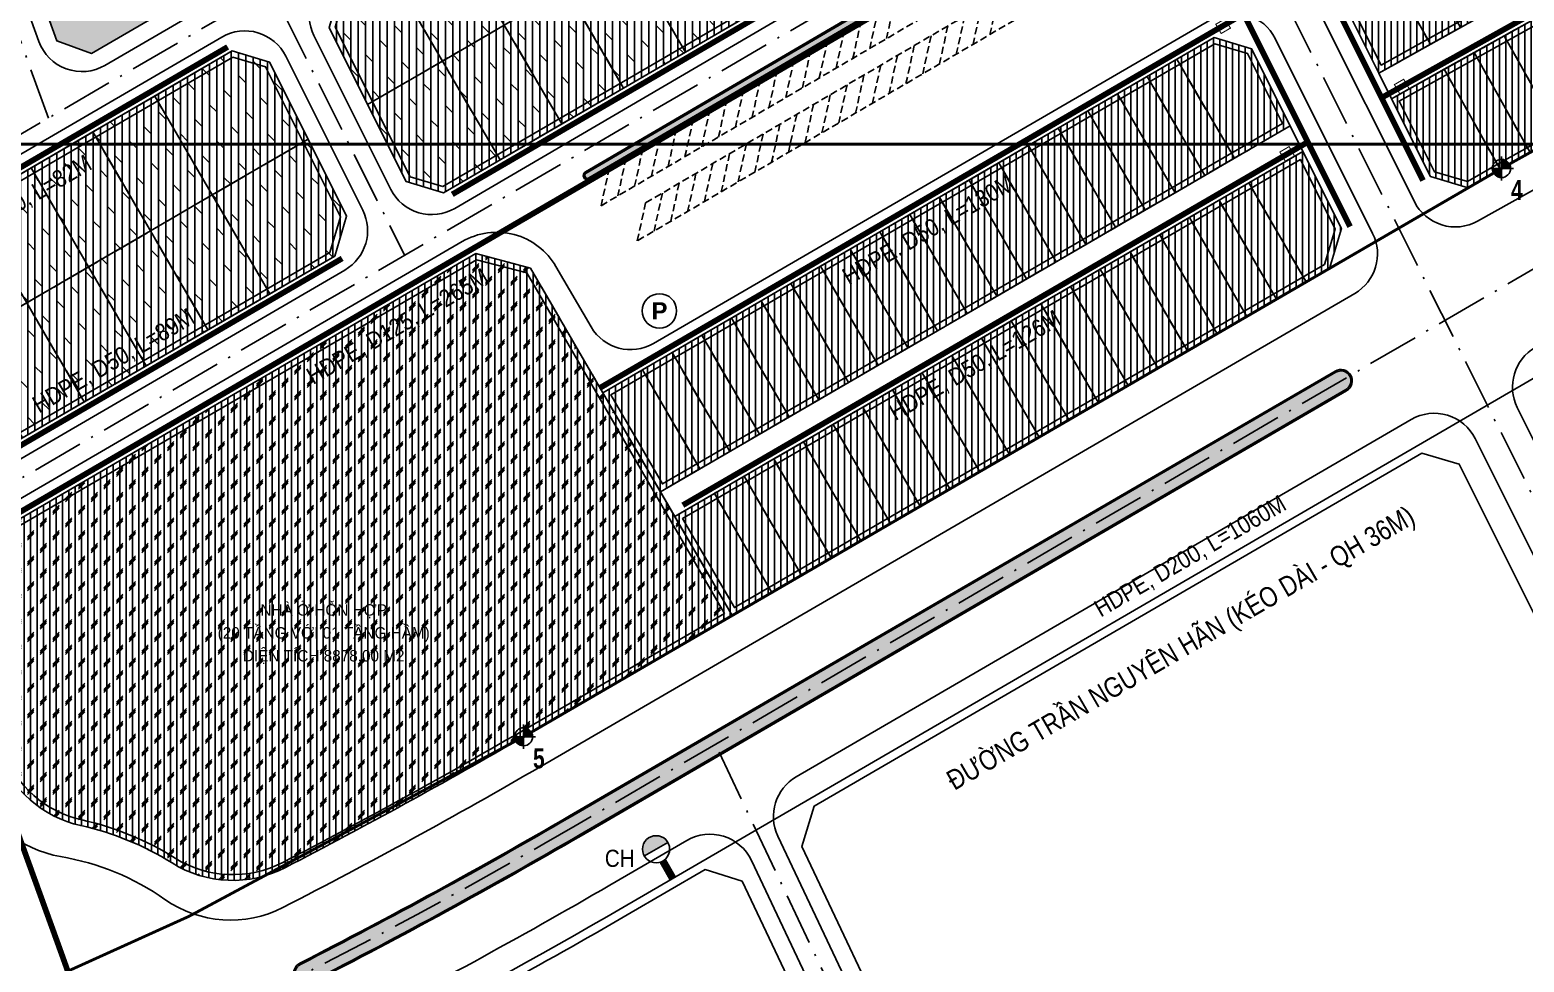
# Model space of a CAD drawing. Header units: metres. Extents: x 566631 to 574417, y 2062953 to 2068466.
# Drawn here: x 568741.6 to 569002.7, y 2066093.2 to 2066256.1 of the extents above; entities that cross this region are included whole.
import ezdxf
from ezdxf.enums import TextEntityAlignment as Align

# ---------------------------------------------------------------- set-up
doc = ezdxf.new("R2010")
doc.units = ezdxf.units.M
for name, pattern in [('ACAD_ISO10W100', [18.5, 12, -3, 0.5, -3]), ('CENTER', [2, 1.25, -0.25, 0.25, -0.25]), ('DOT', [0.25, 0, -0.25]), ('HIDDEN', [0.375, 0.25, -0.125])]:
    doc.linetypes.add(name, pattern=pattern)
doc.layers.get('0').update_dxf_attribs({"linetype": 'CONTINUOUS'})
doc.layers.add('boDnv', color=54, linetype='CONTINUOUS', lineweight=25)
for name, color, linetype in [('BoThamCo', 94, 'CONTINUOUS'), ('cap nuoc', 5, 'CONTINUOUS'), ('ChiaLo', 128, 'CENTER'), ('datOBt', 42, 'CONTINUOUS'), ('datoHonHop', 42, 'CONTINUOUS'), ('datOlienke', 42, 'CONTINUOUS'), ('ghi_chu', 7, 'CONTINUOUS'), ('hacth sdd', 8, 'CONTINUOUS'), ('Khung ban ve', 7, 'CONTINUOUS'), ('LogDg', 7, 'CONTINUOUS'), ('loKBT', 42, 'CONTINUOUS'), ('LoLK', 6, 'CONTINUOUS'), ('QH', 7, 'CONTINUOUS'), ('RANHGIOI', 2, 'HIDDEN'), ('TimDg', 222, 'CONTINUOUS'), ('ViaHeS', 32, 'CONTINUOUS')]:
    doc.layers.add(name, color=color, linetype=linetype)
doc.styles.add('ARIALB', font='VHARIALB.ttf', dxfattribs={"width": 0.75})
doc.styles.add('avantH', font='VHAVAN.ttf', dxfattribs={"height": 10})
doc.styles.add('phu', font='VHAVAN.ttf')
doc.styles.add('rms', font='romans.shx', dxfattribs={"width": 0.7, "bigfont": 'vns.shx'})
doc.styles.add('text', font='VHARIALN.ttf')
doc.linetypes.add('ADL', pattern='A,0.125,-0.15,["++",rms,S=0.5,R=0,X=0,Y=-0.2245],-1.35,1.125', length=2.75)
doc.linetypes.add('CN', pattern='A,22.92635,-1.427933,["cn",text,S=7,R=0,X=0,Y=-3.227539],-12.720089,24.170558', length=61.24493)
pattern_1 = [(90, (568970.6423017875, 2066228.467952035), (-1.11125, 1.110223024625157e-16), [])]
pattern_2 = [(90, (568841.7705525509, 2066153.753022191), (-1.11125, 1.110223024625157e-16), [])]

# ---------------------------------------------------------------- blocks, each defined once
blk = doc.blocks.new('moc')
at = {"layer": 'QH', "linetype": 'Continuous'}
h = blk.add_hatch(color=7, dxfattribs=at)
h.paths.add_polyline_path([(3e-16, -1.164153e-10), (0.5291999999550173, -1.164153e-10, 0.4142135623730951), (3e-16, 0.5291999998386017)])
h.paths.add_polyline_path([(-0.5291999999550168, -1.164153e-10, 0.4142135623730951), (3e-16, -0.5292000000714328), (3e-16, -1.164153e-10)])
for p, q in [((3e-16, 0.7055999998236075), (3e-16, -0.7056000000564381)), ((-0.7055999999400226, -1.164153e-10), (0.7055999999400236, -1.164153e-10))]:
    blk.add_line(p, q, dxfattribs=at)
blk.add_circle((3e-16, -1.164153e-10), 0.5291999999550172, dxfattribs=at)
blk = doc.blocks.new('dsl')
at = {"color": 158, "linetype": 'DOT'}
blk.add_wipeout([(0, 1.5), (0.33644860936327353, 1.4617805352900177), (0.7271365341730276, 1.3119727361482205), (1.0179708990035576, 1.1016965319868746), (1.2342348857782783, 0.8524460373446345), (1.3543988210148825, 0.6446734317579512), (1.4417184349149323, 0.4140627419110956), (1.5, 0), (1.4408082852605588, -0.41721874987695173), (1.3263853264506624, -0.7005012247245759), (1.1508682344574481, -0.9620303045958281), (0.9135099182603594, -1.1897477167658508), (0.6119164755800454, -1.3695102143101394), (0.38024214177858096, -1.4510051391553134), (0, -1.5), (-0.4646015835460416, -1.4262346820905236), (-0.7918897030176879, -1.2739351231138016), (-1.1446356684900818, -0.9694375619291122), (-1.3156433532713265, -0.7204738487488953), (-1.4267119241412873, -0.46313398238271475), (-1.493310356047019, -0.14150682114990332), (-1.5, 0), (-1.4614062352338948, 0.3380707260221243), (-1.3372086829040484, 0.6796123441309305), (-1.1726255954709188, 0.9353871992789777), (-0.9171726725762708, 1.1869264040143435), (-0.6270318645983934, 1.362655877601469), (-0.2542087298352414, 1.478302378207502)], dxfattribs=at).dxf.layer = 'ghi_chu'
at = {"layer": 'ghi_chu', "color": 32}
blk.add_circle((0, 0), 1.5, dxfattribs=at)
at = {"layer": 'ghi_chu', "style": 'ARIALB'}
blk.add_attdef('01', text='', height=1.5, dxfattribs=at).set_placement((0, -0.75), align=Align.CENTER)
blk = doc.blocks.new('HVD')
at = {"layer": 'cap nuoc', "color": 2, "lineweight": 0, "const_width": 0.3968999999999999}
blk.add_lwpolyline([(1.969350016675889, -2.049611301394179), (1.975967993028462, 1.919383181026205), (-1.993026489159092, 1.926001157145947), (-1.999644465744495, -2.042993325740099)], close=True, dxfattribs=at)
at = {"layer": 'cap nuoc', "color": 2, "linetype": 'Continuous', "lineweight": 0, "const_width": 0.1714607999999999}
for points in [[(-0.9872590047307312, 1.066059216856956), (0.9872590049635619, -1.066059217089787)], [(0.9389827866107225, 1.108816450694576), (-0.9389827870763838, -1.108816451160237)], [(1.019635720178485, 1.110606722533703), (-0.9066060711629689, 1.067849488928914)], [(0.9872590049635619, -1.066059217089787), (-0.9389827870763838, -1.108816451160237)]]:
    blk.add_lwpolyline(points, dxfattribs=at)
at = {"layer": 'cap nuoc', "color": 2, "lineweight": 0, "const_width": 1.984499999999999}
for points in [[(0.05373262194916606, 1.120966767659411), (0.03406086284667253, 1.804067696910352)], [(0.02952365926466882, -1.898068821523339), (0.02833772054873407, -1.054863744415343)]]:
    blk.add_lwpolyline(points, dxfattribs=at)

msp = doc.modelspace()

# ---------------------------------------------------------------- hatches: boundary and pattern name
h = msp.add_hatch()
h.set_pattern_fill('DOLMIT', color=40, scale=0.2, angle=90, style=0)
h.set_pattern_definition([(90, (568793.9302445618, 2066227.610372923), (-1.27, 7.776507174585693e-17), []), (135, (568793.9302445618, 2066227.610372923), (-2.539998268700197, -2.539998268700197), [1.796052, -3.5921])])
h.paths.add_polyline_path([(568928.7172749164, 2066294.385101265), (568930.8024610545, 2066301.371371253), (568917.3471345163, 2066328.274080728), (568910.7887561216, 2066330.231554421), (568796.0154306997, 2066263.456826079), (568793.9302445618, 2066256.470556091), (568807.3855711009, 2066229.567846617), (568813.9439494957, 2066227.610372923)])
h = msp.add_hatch()
h.set_pattern_fill('DOLMIT', color=40, scale=0.2, angle=90, style=0)
h.set_pattern_definition([(90, (568708.2417391245, 2066175.683247787), (-1.27, 7.776507174585693e-17), []), (135, (568708.2417391245, 2066175.683247787), (-2.539998268700197, -2.539998268700197), [1.796052, -3.5921])])
h.paths.add_polyline_path([(568776.9788649085, 2066252.381417184), (568783.5372433031, 2066250.423943491), (568796.9925698421, 2066223.521234016), (568794.9073837042, 2066216.534964029), (568724.6908895519, 2066175.683247787), (568718.6684996068, 2066177.870757075), (568708.2417391245, 2066206.699077235), (568710.862913712, 2066213.915382816)])
at = {"layer": 'cap nuoc'}
msp.add_hatch(color=1, dxfattribs=at).paths.add_polyline_path([(568853.1229509993, 2066114.084636139, 0.4142135622408622), (568849.8992116568, 2066114.967226204, 0.4142135623708078), (568849.0166215922, 2066111.743486862)])
at = {"layer": 'hacth sdd'}
h = msp.add_hatch(dxfattribs=at)
h.set_pattern_fill('CROSS', color=64, scale=0.05, style=0)
h.set_pattern_definition([(0, (568706.7377577433, 2066251.963609581), (0.3175, 0.3175), [0.15875, -0.4762500000000001]), (90, (568706.8171327433, 2066251.884234581), (-0.3175, 0.3175), [0.15875, -0.4762500000000001])])
h.paths.add_polyline_path([(568723.2603152586, 2066370.942213968), (568716.4402186675, 2066373.416206056), (568709.6206505278, 2066370.443657626), (568706.7377577433, 2066363.743870439), (568746.3757721991, 2066254.151118869), (568752.3981621439, 2066251.963609581), (568771.6003092696, 2066263.135353131), (568773.6854954073, 2066270.121623118)])
h = msp.add_hatch(dxfattribs=at)
h.set_pattern_fill('ANSI31', color=30, scale=0.35, angle=45, style=0)
h.set_pattern_definition(pattern_1)
edge = h.paths.add_edge_path()
edge.add_arc((567391.8182601595, 2065406.845317015), 1987.999999734221, 28.07777586549422, 28.51014601007016)
edge.add_line((569138.7386746873, 2066355.746294066), (569131.980322239, 2066357.700603108))
edge.add_line((569131.980322239, 2066357.700603108), (568972.7719628898, 2066268.863150217))
edge.add_line((568972.7719628898, 2066268.863150217), (568970.6423017875, 2066261.9549291))
edge.add_line((568970.6423017875, 2066261.9549291), (568977.3612348005, 2066248.521029721))
edge.add_line((568977.3612348005, 2066248.521029721), (569145.8495415051, 2066342.536645928))
h = msp.add_hatch(dxfattribs=at)
h.set_pattern_fill('ANSI31', color=30, scale=0.35, angle=45, style=0)
h.set_pattern_definition(pattern_1)
edge = h.paths.add_edge_path()
edge.add_line((569151.3682468681, 2066316.987416855), (569154.253330462, 2066326.609755287))
edge.add_arc((567391.8182601605, 2065406.845317012), 1987.99999973432, 27.55876770033883, 27.93364244010408)
edge.add_line((569148.1978168056, 2066338.121243869), (568979.6001170859, 2066244.044586916))
edge.add_line((568979.6001170859, 2066244.044586916), (568986.4104533233, 2066230.42793505))
edge.add_line((568986.4104533233, 2066230.42793505), (568992.970290657, 2066228.467952035))
edge.add_line((568992.970290657, 2066228.467952035), (568998.7993125026, 2066231.854729255))
edge.add_line((568998.7993125026, 2066231.854729255), (569151.3682468681, 2066316.987416855))
h = msp.add_hatch(dxfattribs=at)
h.set_pattern_fill('CROSS', color=64, scale=0.05, style=0)
h.set_pattern_definition([(0, (568838.590178164, 2066230.129243872), (0.3175, 0.3175), [0.15875, -0.4762500000000001]), (90, (568838.6695531639, 2066230.049868872), (-0.3175, 0.3175), [0.15875, -0.4762500000000001])])
edge = h.paths.add_edge_path()
edge.add_line((568933.7143978506, 2066286.586560619), (568838.8331103023, 2066231.056152301))
edge.add_arc((568839.0856665111, 2066230.624625522), 0.4999999999453897, 120.3388151752436, 210.1574367655024)
edge.add_arc((568839.0856665112, 2066230.624625522), 0.5000000000582983, 210.1574367588006, 300.3388151752436)
edge.add_line((568839.33822272, 2066230.193098743), (568934.2195102683, 2066285.72350706))
edge.add_arc((568937.6290190874, 2066279.897895538), 6.749999999833656, 26.571817897282926, 120.3388151815671, ccw=False)
edge.add_line((568943.6660460724, 2066282.91730031), (568948.6265153522, 2066272.999290257))
edge.add_arc((568949.073702536, 2066273.22294987), 0.4999999998949919, 206.5718179198222, 300.157436777037)
edge.add_arc((568949.073702536, 2066273.22294987), 0.5000000000161244, 300.157436777037, 386.5718179078876)
edge.add_line((568949.5208897202, 2066273.446609483), (568944.5604204404, 2066283.364619536))
edge.add_arc((568937.6290190875, 2066279.897895537), 7.749999999986018, 26.57181790134568, 120.3388151821101)
h = msp.add_hatch(dxfattribs=at)
h.set_pattern_fill('CORK', color=44, scale=0.35, angle=90, style=0)
h.set_pattern_definition([(90, (568726.2181077166, 2066107.48600733), (-1.11125, 6.80444377776248e-17), []), (225, (568726.7737327167, 2066108.04163233), (2.222500959986407, -2.222500959986407), [1.5715455, -1.5715455]), (225, (568726.7737327167, 2066108.31944483), (2.222500959986407, -2.222500959986407), [1.5715455, -1.5715455]), (225, (568726.7737327167, 2066108.59725733), (2.222500959986407, -2.222500959986407), [1.5715455, -1.5715455])])
edge = h.paths.add_edge_path()
edge.add_line((568819.542929636, 2066216.984679197), (568728.839282304, 2066164.213607279))
edge.add_line((568728.839282304, 2066164.213607279), (568726.2181077166, 2066156.997301697))
edge.add_line((568726.2181077166, 2066156.997301697), (568736.0640985463, 2066129.774716465))
edge.add_arc((568754.8717282843, 2066136.57714718), 19.99999999983648, 199.8842788551709, 257.4494273597282)
edge.add_arc((568739.4434814651, 2066067.273689834), 50.99999999963191, 57.9764572613787, 77.44959202652961, ccw=False)
edge.add_arc((568777.0924868167, 2066127.469639831), 20.00000000004944, 237.9764572618599, 297.387222591141)
edge.add_arc((568334.5707710475, 2066981.646747394), 982.0000000066946, 297.3872225913196, 300.1574367623608)
edge.add_line((568827.9057365247, 2066132.562174545), (568864.3775519871, 2066153.753022191))
edge.add_line((568864.3775519871, 2066153.753022191), (568829.1100691655, 2066214.452298915))
edge.add_line((568829.1100691655, 2066214.452298915), (568819.542929636, 2066216.984679197))
h.paths.add_polyline_path([(568778.2526728383, 2066144.40601042), (568807.7212782579, 2066144.40601042), (568807.7212782579, 2066149.156836593), (568778.2526728383, 2066149.156836593)], flags=24)
h.paths.add_polyline_path([(568773.1753430299, 2066148.56331379), (568812.7986080663, 2066148.56331379), (568812.7986080663, 2066153.441040162), (568773.1753430299, 2066153.441040162)], flags=24)
h.paths.add_polyline_path([(568780.8861824218, 2066152.331654835), (568805.0877686742, 2066152.331654835), (568805.0877686742, 2066157.528614518), (568780.8861824218, 2066157.528614518)], flags=24)
h = msp.add_hatch(dxfattribs=at)
h.set_pattern_fill('CROSS', color=64, scale=0.05, style=0)
h.set_pattern_definition([(0, (568124.4922125977, 2065856.434559209), (0.3175, 0.3175), [0.15875, -0.4762500000000001]), (90, (568124.5715875977, 2065856.355184209), (-0.3175, 0.3175), [0.15875, -0.4762500000000001])])
edge = h.paths.add_edge_path()
edge.add_arc((568970.7276748744, 2066194.726837185), 1.749977558674758, 300.1574367676133, 480.1574367676133)
edge.add_line((568969.8485250591, 2066196.239952204), (568836.0693864466, 2066118.5116212))
edge.add_arc((568334.5707710537, 2066981.646747391), 998.2500224413319, 297.07455533379755, 300.1574367596903, ccw=False)
edge.add_arc((568789.720296955, 2066091.231726699), 1.749977559042764, 117.0745932350957, 297.0735870310036)
edge.add_arc((568334.5708065463, 2066981.646682356), 1001.74990349739, 297.0745535939011, 300.1574368760959)
edge.add_line((568837.8276861224, 2066115.485391189), (568971.6068246897, 2066193.213722167))

# ---------------------------------------------------------------- linework, layer by layer
at = {"layer": 'boDnv', "color": 10, "linetype": 'ADL', "ltscale": 0.25}
for points in [[(569144.50516841, 2066342.931638136, 0.001710536454235449), (569138.0593597807, 2066354.901760977), (569132.1032916907, 2066356.624073894), (568973.6094392256, 2066268.185312202), (568971.7160678903, 2066262.043570764), (568977.7876023916, 2066249.904086205)], [(569150.5268452296, 2066317.663064572), (569153.1786792807, 2066326.507468512, 0.001456010128307968), (569147.7926916566, 2066336.75004056), (568980.9220375909, 2066243.637066278), (568987.1112887015, 2066231.262217996), (568992.8420151832, 2066229.549961122), (568998.3044512979, 2066232.723744767)], [(568819.687634123, 2066215.911937671), (568729.6554538452, 2066163.531522989), (568727.2817685818, 2066156.996575528), (568737.0044800332, 2066130.114838, 0.2565942734311474), (568750.7430042293, 2066118.031160075, -0.08517264572798773), (568767.0174008776, 2066111.360864479, 0.2651954711207503), (568785.8325207039, 2066110.599197997, 0.0120879282705957), (568827.4033587595, 2066133.426822786), (568863.0105259806, 2066154.115292667), (568828.4535980333, 2066213.591625096)]]:
    msp.add_lwpolyline(points, format="xyb", close=True, dxfattribs=at)
for points in [[(568927.8722547239, 2066295.050401509), (568929.7310231022, 2066301.278074664), (568916.6463762157, 2066327.439643673), (568910.9175107689, 2066329.149533332), (568796.860450892, 2066262.791525836), (568795.0016825141, 2066256.563852681), (568808.0863294015, 2066230.402283673), (568813.8151948485, 2066228.692394012)], [(568777.1076195556, 2066251.299396095), (568782.8364850025, 2066249.589506435), (568795.9211318898, 2066223.427937426), (568794.0623635118, 2066217.200264273), (568724.5924737733, 2066176.782919926), (568719.4497258452, 2066178.650917343), (568709.3053999897, 2066206.698351066), (568711.6790852532, 2066213.233298526)]]:
    msp.add_lwpolyline(points, close=True, dxfattribs=at)
at = {"layer": 'BoThamCo'}
msp.add_lwpolyline([(568723.2603152586, 2066370.942213968), (568716.4402186675, 2066373.416206056), (568709.6206505278, 2066370.443657626), (568706.7377577433, 2066363.743870439), (568746.3757721991, 2066254.151118869), (568752.3981621439, 2066251.963609581), (568771.6003092696, 2066263.135353131), (568773.6854954073, 2066270.121623118)], close=True, dxfattribs=at)
for points in [[(568933.7143978506, 2066286.586560619), (568838.8331103023, 2066231.056152301, 0.4132866684418166), (568838.6533423905, 2066230.373436639, 0.4151410640959912), (568839.33822272, 2066230.193098743), (568934.2195102683, 2066285.72350706, -0.4336040298207842), (568943.6660460724, 2066282.91730031), (568948.6265153522, 2066272.999290257, 0.4326641440931852), (568949.3248914188, 2066272.790625749, 0.3960005966474293), (568949.5208897202, 2066273.446609483), (568944.5604204404, 2066283.364619536, 0.4336040298239282)], [(568971.6068246897, 2066193.213722167, 1), (568969.8485250591, 2066196.239952204), (568836.0693864466, 2066118.5116212, -0.01345241922843354), (568788.9237944697, 2066092.789932478, 0.9999912192584248), (568790.5167720756, 2066089.673506933, 0.01345242732954382), (568837.8276861224, 2066115.485391189)]]:
    msp.add_lwpolyline(points, format="xyb", close=True, dxfattribs=at)
at = {"layer": 'cap nuoc', "color": 1}
msp.add_line((568849.0166215926, 2066111.743486863), (568853.1229510019, 2066114.084636141), dxfattribs=at)
at = {"layer": 'cap nuoc', "color": 7, "linetype": 'CN', "ltscale": 0.15, "const_width": 1}
for points in [[(568832.0598914053, 2066535.684625242), (568985.0699021202, 2066229.75493611)], [(568818.054257711, 2066530.154524874), (568972.3293755301, 2066221.695368412)]]:
    msp.add_lwpolyline(points, dxfattribs=at)
at = {"layer": 'cap nuoc', "color": 7, "linetype": 'CN', "ltscale": 0.15}
msp.add_lwpolyline([(568760.1046655608, 2066058.5036628, 1, 1, 0), (568747.2847209161, 2066094.341307283, 1, 1, 0), (568622.2149620582, 2066440.139127875, 0, 0, 0)], format="xyseb", dxfattribs=at)
at = {"layer": 'cap nuoc', "color": 5, "linetype": 'CN', "ltscale": 0.15}
msp.add_lwpolyline([(568977.8411245568, 2066244.208223593, 1, 1, 0), (569145.1640107012, 2066337.57354107, 0, 0, 0)], format="xyseb", dxfattribs=at)
at = {"layer": 'cap nuoc', "color": 5, "linetype": 'CN', "ltscale": 0.15, "const_width": 1}
for points in [[(568815.4451431914, 2066227.326832181), (568934.78639531, 2066296.759164658)], [(568704.877634708, 2066211.590098056), (568776.2010832739, 2066253.085836591)], [(568719.3970093399, 2066171.446356277), (568796.2122853436, 2066216.137221239)]]:
    msp.add_lwpolyline(points, dxfattribs=at)
at = {"layer": 'cap nuoc', "color": 7, "linetype": 'Continuous', "const_width": 1.323}
msp.add_lwpolyline([(568853.979308317, 2066107.810817575), (568852.2403609353, 2066110.860896798)], dxfattribs=at)
at = {"layer": 'cap nuoc', "color": 1, "linetype": 'Continuous'}
msp.add_circle((568851.069786296, 2066112.9140615), 2.36341496288611, dxfattribs=at)
at = {"layer": 'ChiaLo', "ltscale": 5}
for points in [[(568800.6579078314, 2066243.019201354), (568924.0747977855, 2066314.82272599)], [(569049.9707176723, 2066311.939661835), (569059.7161147771, 2066294.474632913), (568977.3809814996, 2066248.532048278)], [(569071.8978611577, 2066272.643346761), (569062.1524640535, 2066290.108375682), (568979.6001170859, 2066244.044586916)], [(568856.204374274, 2066252.197343579), (568836.0891890964, 2066286.77160171)], [(568845.3999186083, 2066245.911348211), (568825.2847334306, 2066280.485606342)], [(568834.5954629426, 2066239.625352843), (568814.4802777648, 2066274.199610974)], [(568976.6175961953, 2066271.008993997), (568986.3629933001, 2066253.543965074)], [(568823.7910072769, 2066233.339357475), (568803.6758220992, 2066267.913615606)], [(568999.2783599304, 2066255.024946106), (569009.0237570355, 2066237.559917183)], [(568952.1173038336, 2066233.645048989), (568942.0697485284, 2066250.938013813)], [(568994.0388512535, 2066252.101326975), (569003.7842483587, 2066234.636298051)], [(568946.9294143864, 2066230.630782398), (568936.8818590813, 2066247.923747222)], [(568988.7993425764, 2066249.177707843), (568998.5472096124, 2066231.70825248)], [(568783.5689390927, 2066209.938295718), (568763.4537539153, 2066244.512553848)], [(568941.7415249393, 2066227.616515806), (568931.6939696342, 2066244.90948063)], [(568936.5536354922, 2066224.602249215), (568926.5060801872, 2066241.895214039)], [(568772.764483427, 2066203.652300349), (568752.6492982495, 2066238.22655848)], [(568961.8479400676, 2066239.2987415), (568851.8181078561, 2066175.369228221)], [(568931.3657460451, 2066221.587982623), (568921.3181907401, 2066238.880947447)], [(568713.4551193658, 2066192.284917155), (568790.2649065728, 2066236.972588753)], [(568964.0889230157, 2066234.81809861), (568854.3299966822, 2066171.045987015)], [(568926.177856598, 2066218.573716032), (568916.130301293, 2066235.866680856)], [(568920.9899671508, 2066215.559449441), (568910.9424118459, 2066232.852414264)], [(568761.9600277613, 2066197.366304982), (568741.8448425838, 2066231.940563112)], [(568915.8020777038, 2066212.545182849), (568905.7545223988, 2066229.838147673)], [(568964.676747965, 2066212.028842959), (568954.6291926599, 2066229.321807783)], [(568751.1555720955, 2066191.080309614), (568731.040386918, 2066225.654567744)], [(568910.6141882567, 2066209.530916258), (568900.5666329517, 2066226.823881081)], [(568959.4888585178, 2066209.014576368), (568949.4413032127, 2066226.307541192)], [(568905.4262988096, 2066206.516649666), (568895.3787435046, 2066223.80961449)], [(568954.3009690708, 2066206.000309776), (568944.2534137656, 2066223.293274601)], [(568900.2384093625, 2066203.502383074), (568890.1908540576, 2066220.795347898)], [(568949.1130796237, 2066202.986043185), (568939.0655243185, 2066220.279008009)], [(568895.0505199154, 2066200.488116483), (568885.0029646105, 2066217.781081307)], [(568943.9251901766, 2066199.971776593), (568933.8776348713, 2066217.264741417)], [(568864.3775519873, 2066153.753022191), (568829.1100691657, 2066214.452298915)], [(568889.8626304682, 2066197.473849892), (568879.8150751633, 2066214.766814715)], [(568938.7373007294, 2066196.957510002), (568928.6897454243, 2066214.250474826)], [(568884.6747410211, 2066194.4595833), (568874.6271857162, 2066211.752548124)], [(568879.486851574, 2066191.445316709), (568869.4392962691, 2066208.738281532)], [(568933.5494112823, 2066193.94324341), (568923.5018559771, 2066211.236208235)], [(568928.3615218352, 2066190.928976819), (568918.31396653, 2066208.221941643)], [(568874.298962127, 2066188.431050117), (568864.251406822, 2066205.724014941)], [(568923.173632388, 2066187.914710228), (568913.1260770829, 2066205.207675052)], [(568869.1110726799, 2066185.416783526), (568859.0635173749, 2066202.709748349)], [(568917.9857429409, 2066184.900443636), (568907.9381876359, 2066202.19340846)], [(568863.9231832327, 2066182.402516934), (568853.8756279278, 2066199.695481758)], [(568912.7978534938, 2066181.886177045), (568902.7502981888, 2066199.179141869)], [(568858.7352937856, 2066179.388250343), (568848.6877384807, 2066196.681215166)], [(568907.6099640467, 2066178.871910453), (568897.5624087416, 2066196.164875277)], [(568902.4220745995, 2066175.857643862), (568892.3745192945, 2066193.150608686)], [(568897.2341851525, 2066172.84337727), (568887.1866298474, 2066190.136342094)], [(568892.0462957053, 2066169.829110679), (568881.9987404002, 2066187.122075503)], [(568886.8584062582, 2066166.814844087), (568876.8108509531, 2066184.107808911)], [(568881.6705168111, 2066163.800577496), (568871.622961506, 2066181.09354232)], [(568876.482627364, 2066160.786310904), (568866.4350720589, 2066178.079275728)], [(568871.2947379168, 2066157.772044313), (568861.2471826117, 2066175.065009137)]]:
    msp.add_lwpolyline(points, dxfattribs=at)
at = {"layer": 'datOBt'}
for points in [[(568928.7172749164, 2066294.385101265), (568930.8024610545, 2066301.371371253), (568917.3471345163, 2066328.274080728), (568910.7887561216, 2066330.231554421), (568796.0154306997, 2066263.456826079), (568793.9302445618, 2066256.470556091), (568807.3855711009, 2066229.567846617), (568813.9439494957, 2066227.610372923)], [(568776.9788649085, 2066252.381417184), (568783.5372433031, 2066250.423943491), (568796.9925698421, 2066223.521234016), (568794.9073837042, 2066216.534964029), (568724.6908895519, 2066175.683247787), (568718.6684996068, 2066177.870757075), (568708.2417391245, 2066206.699077235), (568710.862913712, 2066213.915382816)]]:
    msp.add_lwpolyline(points, close=True, dxfattribs=at)
at = {"layer": 'datoHonHop', "linetype": 'ByBlock'}
msp.add_lwpolyline([(568819.542929636, 2066216.984679197), (568728.839282304, 2066164.213607279), (568726.2181077166, 2066156.997301697), (568736.0640985463, 2066129.774716465, 0.2565942734314264), (568750.5257029632, 2066117.055055491, -0.08517264572806575), (568766.4871331966, 2066110.513034198, 0.2651954711210331), (568786.2925224875, 2066109.711280006, 0.01208792827058047), (568827.9057365247, 2066132.562174545), (568864.3775519871, 2066153.753022191), (568829.1100691655, 2066214.452298915)], format="xyb", close=True, dxfattribs=at)
at = {"layer": 'datOlienke'}
for points in [[(569145.8495415051, 2066342.536645928, 0.001886572890741846), (569138.7386746873, 2066355.746294066), (569131.980322239, 2066357.700603108), (568972.7719628898, 2066268.863150217), (568970.6423017875, 2066261.9549291), (568977.3612348005, 2066248.521029721)], [(569151.3682468681, 2066316.987416855), (569154.253330462, 2066326.609755287, 0.001635701081645356), (569148.1978168056, 2066338.121243869), (568979.6001170859, 2066244.044586916), (568986.4104533233, 2066230.42793505), (568992.970290657, 2066228.467952035), (568998.7993125026, 2066231.854729255)]]:
    msp.add_lwpolyline(points, format="xyb", close=True, dxfattribs=at)
at = {"layer": 'Khung ban ve', "color": 250, "const_width": 0.5}
msp.add_lwpolyline([(569223.9280794318, 2066236.109092405), (567973.9280794318, 2066236.109092405)], dxfattribs=at)
at = {"layer": 'LogDg'}
for points in [[(568754.7635777415, 2066249.869009976), (568773.3736465338, 2066260.696284373, 0.3958327165010153), (568776.5056044431, 2066271.189689805), (568725.8285455286, 2066372.513889485, 0.3988576539234688), (568715.4769429793, 2066376.26893642), (568708.137545729, 2066373.069802203, 0.3955878952127774), (568703.811101438, 2066363.015229176), (568743.217488811, 2066254.062889317, 0.467936404355073)], [(568799.8126788754, 2066224.589300708), (568786.3662897788, 2066251.474140574, 0.4328364540872843), (568775.1882577983, 2066254.810438395), (568706.0036545128, 2066214.559072732, 0.3624568435590229), (568702.5036396533, 2066204.92324882), (568712.8746215346, 2066176.249147549, 0.4679364043419005), (568724.4207104652, 2066172.05526821), (568796.6807209661, 2066214.095895276, 0.3958327164936001)], [(568971.7324191309, 2066192.997560107, 1), (568969.7229306177, 2066196.456114264), (568835.9437920052, 2066118.727783261, -0.0134524192284399), (568788.8100070884, 2066093.012536233, 0.999992128045486), (568790.6305559006, 2066089.45090136, 0.0134524273295434), (568837.9532805636, 2066115.269229129)]]:
    msp.add_lwpolyline(points, format="xyb", close=True, dxfattribs=at)
for points in [[(569159.6623122771, 2066329.213685039, 0.0041726284779351), (569144.0220858114, 2066358.589900561, 0.417549530264486), (569133.0940219521, 2066361.757478495), (568969.805933262, 2066270.643557452, 0.4010373898271505), (568966.549097158, 2066260.078992078), (568983.5646127496, 2066226.058006319, 0.4275136513598196), (568994.6177665364, 2066222.650548555), (569154.4712573382, 2066311.847981528, 0.4060167121569392), (569159.662312277, 2066329.213685039)], [(568889.2413447195, 2066321.166134422), (568794.3976935571, 2066265.584786457, 0.3958327165057336), (568791.2657356471, 2066255.091381025), (568804.7121247433, 2066228.206541158, 0.4328364540703139), (568815.8901567232, 2066224.870243337), (568931.7897373424, 2066292.701859072, 0.3958327165092687), (568934.9216952524, 2066303.195264504), (568921.4753061553, 2066330.080104371, 0.4328364540642664), (568910.2972741756, 2066333.416402192), (568889.2413447195, 2066321.166134422)], [(568933.5881197464, 2066286.802324009), (568838.706832198, 2066231.271915691, 0.4132866684979278), (568838.4371803303, 2066230.247842198, 0.4151410641154823), (568839.4645008242, 2066229.977335353), (568934.3457883727, 2066285.50774367, -0.4336040298224646), (568943.4424524803, 2066282.805470504), (568948.4029217601, 2066272.88746045, 0.4326641440892424), (568949.4504858601, 2066272.574463689, 0.3960005966865445), (568949.7444833122, 2066273.558439289), (568944.7840140325, 2066283.476449342, 0.4336040298224646), (568933.5881197462, 2066286.802324008)], [(569004.6917022463, 2066200.58213409, 0.3960005967415532), (569001.5557294234, 2066190.086394354), (569023.6279370639, 2066145.955009814)], [(569015.5785677505, 2066141.929136783), (568994.2071054202, 2066184.659444401, 0.4326641440641966), (568983.0330883533, 2066187.998076526), (568875.5523271284, 2066125.549624012, 0.3897719342424495), (568872.3407905821, 2066115.209132465), (568891.5806917106, 2066074.571442046), (568886.1577727098, 2066072.003962833), (568867.7120744741, 2066110.964172112, 0.4390850403021555), (568856.4624936841, 2066114.458052425), (568842.9770579868, 2066106.622747007, -0.0134524192283531), (568795.1820798422, 2066080.546766225, 0.262925858503226), (568784.3338119999, 2066064.133919368, -0.1620678458419849), (568773.495952272, 2066037.855511249, 0.2703228810245677), (568769.799007532, 2066018.044351469), (568777.4616536535, 2065996.62372953), (568754.8636660553, 2065988.539912799), (568747.2010879494, 2066009.960344602, 0.2703245738334852), (568731.7770255012, 2066022.93154901)]]:
    msp.add_lwpolyline(points, format="xyb", dxfattribs=at)
at = {"layer": 'loKBT'}
for points in [[(568814.4802777648, 2066274.199610973), (568803.6758220994, 2066267.913615605), (568813.733414688, 2066250.626486541), (568824.5378703538, 2066256.912481908)], [(568856.951237351, 2066275.770468012), (568846.1467816851, 2066269.484472644), (568856.2043742741, 2066252.197343579), (568867.0088299396, 2066258.483338947)], [(568846.1467816853, 2066269.484472644), (568835.3423260197, 2066263.198477276), (568845.3999186086, 2066245.911348211), (568856.2043742741, 2066252.197343579)], [(568803.6758220992, 2066267.913615606), (568796.0154306999, 2066263.456826079), (568793.9302445619, 2066256.470556091), (568800.6579078318, 2066243.019201353), (568813.7334146879, 2066250.626486541)], [(568835.3423260197, 2066263.198477276), (568824.5378703538, 2066256.912481908), (568834.5954629427, 2066239.625352843), (568845.3999186085, 2066245.911348211)], [(568824.5378703537, 2066256.912481908), (568813.7334146883, 2066250.626486541), (568823.7910072767, 2066233.339357475), (568834.5954629426, 2066239.625352843)], [(568790.264906573, 2066236.972588753), (568783.5372433037, 2066250.423943491), (568776.9788649085, 2066252.381417185), (568763.4537539151, 2066244.512553848), (568773.5113465043, 2066227.225424783)], [(568813.733414688, 2066250.626486541), (568800.6579078317, 2066243.019201354), (568807.3855711013, 2066229.567846617), (568813.9439494958, 2066227.610372923), (568823.7910072766, 2066233.339357475)], [(568763.453753915, 2066244.512553849), (568752.6492982494, 2066238.226558481), (568762.7068908386, 2066220.939429414), (568773.5113465044, 2066227.225424782)], [(568752.6492982494, 2066238.226558481), (568741.8448425835, 2066231.940563112), (568751.9024351727, 2066214.653434047), (568762.7068908385, 2066220.939429415)], [(568790.2649065728, 2066236.972588753), (568773.5113465042, 2066227.225424783), (568783.5689390929, 2066209.938295717), (568794.9073837043, 2066216.534964028), (568796.9925698421, 2066223.521234016)], [(568741.8448425834, 2066231.940563113), (568731.0403869179, 2066225.654567745), (568741.0979795068, 2066208.367438679), (568751.9024351726, 2066214.653434047)], [(568773.511346504, 2066227.225424782), (568762.7068908383, 2066220.939429414), (568772.764483427, 2066203.652300349), (568783.5689390928, 2066209.938295717)], [(568762.7068908383, 2066220.939429415), (568751.9024351725, 2066214.653434047), (568761.9600277615, 2066197.366304981), (568772.7644834272, 2066203.652300349)], [(568751.9024351727, 2066214.653434047), (568741.0979795066, 2066208.367438679), (568751.1555720959, 2066191.080309613), (568761.9600277615, 2066197.366304981)], [(568741.0979795067, 2066208.367438679), (568730.2935238412, 2066202.081443311), (568740.3511164304, 2066184.794314245), (568751.1555720959, 2066191.080309613)]]:
    msp.add_lwpolyline(points, close=True, dxfattribs=at)
at = {"layer": 'LoLK'}
for points in [[(568981.8571048724, 2066273.932613128), (568976.6175961954, 2066271.008993996), (568986.3629933, 2066253.543965074), (568991.6025019771, 2066256.467584205)], [(568976.6175961954, 2066271.008993997), (568972.77196289, 2066268.863150217), (568970.6423017877, 2066261.9549291), (568977.3612348005, 2066248.521029721), (568986.3629933001, 2066253.543965074)], [(569004.5178686072, 2066257.948565237), (568999.2783599304, 2066255.024946106), (569009.0237570354, 2066237.559917183), (569014.2632657121, 2066240.483536314)], [(568955.1206044034, 2066252.749441221), (568948.5607670688, 2066254.709424236), (568942.0697485283, 2066250.938013814), (568952.1173038336, 2066233.645048989), (568961.8479400676, 2066239.2987415)], [(568999.2783599304, 2066255.024946106), (568994.0388512533, 2066252.101326975), (569003.7842483585, 2066234.636298052), (569009.0237570354, 2066237.559917183)], [(568942.0697485285, 2066250.938013813), (568936.8818590814, 2066247.923747222), (568946.9294143865, 2066230.630782398), (568952.1173038336, 2066233.645048989)], [(568994.0388512537, 2066252.101326975), (568988.7993425763, 2066249.177707843), (568998.5472096121, 2066231.708252481), (568998.7993124827, 2066231.854729258), (569003.7842483536, 2066234.636298061)], [(568936.8818590816, 2066247.923747222), (568931.6939696341, 2066244.90948063), (568941.7415249394, 2066227.616515806), (568946.9294143865, 2066230.630782398)], [(568988.7993425762, 2066249.177707843), (568979.6001170859, 2066244.044586916), (568986.410453323, 2066230.42793505), (568992.9702906577, 2066228.467952036), (568998.5472096122, 2066231.708252482)], [(568931.6939696344, 2066244.90948063), (568926.5060801874, 2066241.895214039), (568936.5536354921, 2066224.602249215), (568941.7415249392, 2066227.616515806)], [(568926.5060801874, 2066241.895214039), (568921.31819074, 2066238.880947447), (568931.3657460451, 2066221.587982624), (568936.5536354919, 2066224.602249215)], [(568921.3181907397, 2066238.880947447), (568916.130301293, 2066235.866680856), (568926.177856598, 2066218.573716032), (568931.3657460449, 2066221.587982624)], [(568916.1303012931, 2066235.866680856), (568910.942411846, 2066232.852414265), (568920.989967151, 2066215.55944944), (568926.1778565982, 2066218.573716032)], [(568964.0889230156, 2066234.81809861), (568954.6291926599, 2066229.321807783), (568964.6767479649, 2066212.028842959), (568968.7296136025, 2066214.383638222), (568970.81625868, 2066221.367398888)], [(568910.9424118462, 2066232.852414264), (568905.7545223989, 2066229.838147673), (568915.802077704, 2066212.545182849), (568920.9899671506, 2066215.559449441)], [(568905.7545223989, 2066229.838147673), (568900.5666329516, 2066226.823881081), (568910.6141882569, 2066209.530916258), (568915.8020777039, 2066212.545182849)], [(568954.6291926596, 2066229.321807784), (568949.4413032125, 2066226.307541192), (568959.4888585182, 2066209.014576368), (568964.676747965, 2066212.028842959)], [(568900.5666329514, 2066226.823881081), (568895.3787435049, 2066223.80961449), (568905.4262988094, 2066206.516649666), (568910.6141882573, 2066209.530916258)], [(568949.4413032125, 2066226.307541192), (568944.2534137657, 2066223.2932746), (568954.3009690705, 2066206.000309777), (568959.488858518, 2066209.014576368)], [(568895.3787435051, 2066223.80961449), (568890.1908540574, 2066220.795347898), (568900.2384093624, 2066203.502383074), (568905.4262988096, 2066206.516649666)], [(568944.2534137656, 2066223.293274601), (568939.0655243184, 2066220.279008009), (568949.1130796238, 2066202.986043185), (568954.3009690706, 2066206.000309776)], [(568890.1908540576, 2066220.795347898), (568885.0029646106, 2066217.781081307), (568895.0505199153, 2066200.488116483), (568900.2384093625, 2066203.502383075)], [(568939.0655243185, 2066220.279008009), (568933.8776348713, 2066217.264741417), (568943.9251901763, 2066199.971776593), (568949.1130796238, 2066202.986043185)], [(568885.0029646107, 2066217.781081307), (568879.8150751635, 2066214.766814715), (568889.862630468, 2066197.473849891), (568895.0505199151, 2066200.488116483)], [(568933.8776348713, 2066217.264741417), (568928.6897454244, 2066214.250474827), (568938.7373007294, 2066196.957510002), (568943.9251901761, 2066199.971776593)], [(568879.8150751633, 2066214.766814715), (568874.627185716, 2066211.752548124), (568884.6747410212, 2066194.4595833), (568889.8626304679, 2066197.473849891)], [(568928.6897454245, 2066214.250474826), (568923.5018559772, 2066211.236208235), (568933.5494112822, 2066193.94324341), (568938.7373007294, 2066196.957510002)], [(568874.6271857158, 2066211.752548123), (568869.4392962696, 2066208.738281532), (568879.486851574, 2066191.445316709), (568884.6747410214, 2066194.4595833)], [(568869.4392962693, 2066208.738281532), (568864.2514068221, 2066205.724014941), (568874.298962127, 2066188.431050117), (568879.486851574, 2066191.445316708)], [(568923.5018559772, 2066211.236208235), (568918.31396653, 2066208.221941643), (568928.361521835, 2066190.928976819), (568933.5494112824, 2066193.943243411)], [(568918.31396653, 2066208.221941643), (568913.1260770829, 2066205.207675052), (568923.1736323882, 2066187.914710228), (568928.3615218351, 2066190.928976819)], [(568864.2514068222, 2066205.724014941), (568859.0635173749, 2066202.709748349), (568869.1110726797, 2066185.416783526), (568874.2989621271, 2066188.431050117)], [(568913.1260770828, 2066205.207675052), (568907.938187636, 2066202.193408461), (568917.985742941, 2066184.900443637), (568923.1736323878, 2066187.914710228)], [(568907.9381876359, 2066202.19340846), (568902.7502981885, 2066199.179141869), (568912.7978534937, 2066181.886177045), (568917.9857429414, 2066184.900443636)], [(568853.8756279278, 2066199.695481757), (568848.6877384807, 2066196.681215166), (568858.7352937855, 2066179.388250343), (568863.9231832327, 2066182.402516934)], [(568902.7502981885, 2066199.179141869), (568897.5624087417, 2066196.164875277), (568907.6099640467, 2066178.871910454), (568912.7978534937, 2066181.886177045)], [(568848.6877384807, 2066196.681215166), (568841.7705525513, 2066192.662193044), (568851.8181078561, 2066175.369228221), (568858.7352937856, 2066179.388250343)], [(568897.5624087419, 2066196.164875277), (568892.3745192946, 2066193.150608686), (568902.4220745995, 2066175.857643862), (568907.6099640467, 2066178.871910454)], [(568892.3745192944, 2066193.150608686), (568887.1866298475, 2066190.136342095), (568897.2341851523, 2066172.843377271), (568902.4220745997, 2066175.857643862)], [(568887.186629848, 2066190.136342095), (568881.9987403998, 2066187.122075503), (568892.0462957053, 2066169.829110679), (568897.2341851526, 2066172.84337727)], [(568881.9987404001, 2066187.122075503), (568876.8108509531, 2066184.107808911), (568886.858406258, 2066166.814844087), (568892.0462957053, 2066169.829110679)], [(568876.8108509531, 2066184.107808911), (568871.622961506, 2066181.09354232), (568881.6705168111, 2066163.800577496), (568886.8584062579, 2066166.814844087)], [(568871.6229615062, 2066181.09354232), (568866.4350720588, 2066178.079275728), (568876.4826273639, 2066160.786310905), (568881.670516811, 2066163.800577496)], [(568866.435072059, 2066178.079275728), (568861.247182612, 2066175.065009137), (568871.2947379169, 2066157.772044313), (568876.482627364, 2066160.786310904)], [(568861.2471826121, 2066175.065009137), (568854.3299966824, 2066171.045987015), (568864.3775519871, 2066153.753022191), (568871.294737917, 2066157.772044313)]]:
    msp.add_lwpolyline(points, close=True, dxfattribs=at)
at = {"layer": 'TimDg', "linetype": 'ACAD_ISO10W100', "ltscale": 0.75}
for points in [[(568723.8439213932, 2066383.18858595), (568807.1149444195, 2066216.695700502)], [(568744.8793868865, 2066240.647631228), (568697.480746155, 2066371.697269555)]]:
    msp.add_lwpolyline(points, dxfattribs=at)
msp.add_lwpolyline([(569278.834998483, 2065059.656135766), (569264.5269734287, 2065093.529310778, -0.0210175178208976), (569255.7019476439, 2065117.14407809), (569137.3027724003, 2065479.750271323), (568925.3131514108, 2065996.312426096), (568861.4377770493, 2066131.22724045)], format="xyb", dxfattribs=at)
at = {"layer": 'ViaHeS'}
for points in [[(568746.3757721989, 2066254.151118869), (568706.7377577433, 2066363.743870439), (568709.6206505276, 2066370.443657626), (568716.4402186673, 2066373.416206056), (568723.2603152588, 2066370.942213968), (568773.6854954073, 2066270.121623119), (568771.6003092695, 2066263.135353131), (568752.3981621441, 2066251.963609582)], [(568928.7172749164, 2066294.385101265), (568930.8024610545, 2066301.371371253), (568917.3471345163, 2066328.274080728), (568910.7887561216, 2066330.231554421), (568796.0154306997, 2066263.456826079), (568793.9302445618, 2066256.470556091), (568807.3855711009, 2066229.567846617), (568813.9439494957, 2066227.610372923)], [(568776.9788649085, 2066252.381417184), (568783.5372433031, 2066250.423943491), (568796.9925698421, 2066223.521234016), (568794.9073837042, 2066216.534964029), (568724.6908895519, 2066175.683247787), (568718.6684996068, 2066177.870757075), (568708.2417391245, 2066206.699077235), (568710.862913712, 2066213.915382816)], [(568964.0889230156, 2066234.81809861), (568961.8479400675, 2066239.2987415), (568851.8181078562, 2066175.369228221), (568854.3299966822, 2066171.045987015)]]:
    msp.add_lwpolyline(points, close=True, dxfattribs=at)
for points in [[(569138.7386746873, 2066355.746294066), (569131.9803222391, 2066357.700603108), (568972.7719628899, 2066268.863150217), (568970.6423017875, 2066261.9549291), (568986.410453323, 2066230.42793505), (568992.9702906572, 2066228.467952035), (568998.7993124952, 2066231.854729253), (569151.3682468681, 2066316.987416855), (569154.253330462, 2066326.609755287, 0.0041511948293334)], [(568968.7296136024, 2066214.383638221), (568970.8162586798, 2066221.367398889), (568955.1206044032, 2066252.749441221), (568948.5607670688, 2066254.709424236), (568841.770552551, 2066192.662193044), (568829.1100691654, 2066214.452298915), (568819.5429296356, 2066216.984679198), (568728.839282304, 2066164.213607279), (568726.2181077166, 2066156.997301697), (568736.0640985462, 2066129.774716465, 0.2565942734314264), (568750.5257029631, 2066117.055055491, -0.0851726457280658), (568766.4871331964, 2066110.513034198, 0.2651954711210331), (568786.2925224873, 2066109.711280006, 0.0120879282705805), (568827.9057365246, 2066132.562174545)]]:
    msp.add_lwpolyline(points, format="xyb", close=True, dxfattribs=at)
msp.add_lwpolyline([(569148.1978168054, 2066338.121243869), (569145.8495415043, 2066342.536645929), (568977.3612348008, 2066248.521029721), (568979.600117086, 2066244.044586916), (569148.1978168051, 2066338.121243869)], dxfattribs=at)
at = {"layer": 'ViaHeS', "linetype": 'HIDDEN', "ltscale": 5}
msp.add_lwpolyline([(568842.8956410178, 2066231.985451187), (568841.4438820238, 2066225.342408661), (568936.871350461, 2066281.192475876, -0.4336040298155018), (568938.9705806398, 2066280.568874375), (568943.636178372, 2066271.240433334), (568945.3361396427, 2066279.019214153)], format="xyb", dxfattribs=at)
for points in [[(568938.8582261242, 2066272.969127247), (568937.1582648534, 2066265.190346428), (568934.7125777155, 2066270.080276847), (568847.7788113088, 2066219.201250329), (568849.2305703028, 2066225.844292856), (568936.7957501239, 2066277.092861626), (568938.8582261242, 2066272.969127247)], [(568892.7788519425, 2066261.180196984), (568891.3270929486, 2066254.537154457)], [(568910.8510073278, 2066261.908390605), (568909.3992483338, 2066255.265348078)], [(568889.8445454175, 2066259.462858996), (568888.3927864236, 2066252.819816469)], [(568904.9823942778, 2066258.473714629), (568903.5306352838, 2066251.830672102)], [(568907.9167008027, 2066260.191052617), (568906.4649418087, 2066253.54801009)], [(568883.9759323674, 2066256.028183019), (568882.5241733735, 2066249.385140493)], [(568886.9102388924, 2066257.745521008), (568885.4584798985, 2066251.102478481)], [(568902.0480877529, 2066256.756376641), (568900.5963287589, 2066250.113334114)], [(568881.0416258423, 2066254.310845031), (568879.5898668484, 2066247.667802505)], [(568896.1794747029, 2066253.321700665), (568894.7277157089, 2066246.678658138)], [(568899.1137812278, 2066255.039038653), (568897.6620222338, 2066248.395996126)], [(568875.1730127924, 2066250.876169055), (568873.7212537983, 2066244.233126529)], [(568878.1073193173, 2066252.593507043), (568876.6555603234, 2066245.950464517)], [(568893.2451681779, 2066251.604362677), (568891.7934091839, 2066244.96132015)], [(568872.2387062673, 2066249.158831067), (568870.7869472734, 2066242.515788541)], [(568887.3765551278, 2066248.169686701), (568885.9247961338, 2066241.526644174)], [(568890.3108616528, 2066249.887024689), (568888.8591026588, 2066243.243982162)], [(568866.3700932174, 2066245.724155091), (568864.9183342234, 2066239.081112565)], [(568869.3043997424, 2066247.441493079), (568867.8526407485, 2066240.798450553)], [(568884.4422486027, 2066246.452348713), (568882.9904896087, 2066239.809306186)], [(568863.4357866924, 2066244.006817103), (568861.9840276985, 2066237.363774577)], [(568878.5736355527, 2066243.017672736), (568877.1218765586, 2066236.37463021)], [(568881.5079420777, 2066244.735010725), (568880.0561830837, 2066238.091968198)], [(568857.5671736425, 2066240.572141127), (568856.1154146485, 2066233.929098601)], [(568860.5014801675, 2066242.289479115), (568859.0497211735, 2066235.646436589)], [(568875.6393290276, 2066241.300334748), (568874.1875700336, 2066234.657292222)], [(568854.6328671175, 2066238.854803139), (568853.1811081236, 2066232.211760613)], [(568869.7707159776, 2066237.865658772), (568868.3189569836, 2066231.222616246)], [(568872.7050225026, 2066239.58299676), (568871.2532635086, 2066232.939954234)], [(568848.7642540677, 2066235.420127163), (568847.3124950737, 2066228.777084637)], [(568851.6985605926, 2066237.137465151), (568850.2468015987, 2066230.494422625)], [(568866.8364094526, 2066236.148320784), (568865.3846504586, 2066229.505278257)], [(568845.8299475427, 2066233.702789175), (568844.3781885487, 2066227.059746648)], [(568860.9677964028, 2066232.713644808), (568859.5160374087, 2066226.070602281)], [(568863.9021029277, 2066234.430982796), (568862.4503439337, 2066227.787940269)], [(568858.0334898777, 2066230.99630682), (568856.5817308837, 2066224.353264293)], [(568852.1648768277, 2066227.561630844), (568850.7131178337, 2066220.918588317)], [(568855.0991833528, 2066229.278968832), (568853.6474243588, 2066222.635926305)]]:
    msp.add_lwpolyline(points, dxfattribs=at)
at = {"layer": 'ViaHeS', "elevation": 3.0256135e-09}
msp.add_lwpolyline([(568894.2921512153, 2066075.855181654), (568876.5134502278, 2066113.406588078), (568878.6971254231, 2066120.437576072), (568984.8646806073, 2066182.123029848), (568991.4245179413, 2066180.163046834), (569011.553883096, 2066139.916200269)], dxfattribs=at)
msp.add_lwpolyline([(568800.7885468563, 2066076.679930821, 0.0126585462628185), (568845.9913245792, 2066101.43485756), (568859.638006583, 2066109.363850279), (568866.1008137994, 2066107.356639937), (568883.4463132082, 2066070.720223227)], format="xyb", dxfattribs=at)

# ---------------------------------------------------------------- block references
at = {"layer": 'cap nuoc', "lineweight": 0, "xscale": 0.4708160772133081, "yscale": 0.4708160765003413, "zscale": 0.4708160773108533, "rotation": 120.2609179025056}
for p in [(568950.1245534846, 2066256.705014475), (568981.3315307866, 2066246.154330794), (568961.317478661, 2066234.38727251)]:
    msp.add_blockref('HVD', p, dxfattribs=at)
at = {"layer": 'QH', "xscale": 3, "yscale": 3, "zscale": 3}
for p in [(568998.7993124772, 2066231.854729244), (568827.9057364878, 2066132.562174523)]:
    msp.add_blockref('moc', p, dxfattribs=at)

# ---------------------------------------------------------------- texts
at = {"layer": 'cap nuoc', "color": 0, "style": 'phu', "width": 0.9}
for s, rotation, p in [('hdpe, d50, l=82m', 30.19069832455511, (568725.2634215152, 2066215.857989461)), ('hdpe, d50, l=130m', 30.19069832455511, (568884.7567269317, 2066211.385109225)), ('hdpe, d125, l=265m', 30.19069832455511, (568791.1300365124, 2066194.004933578)), ('hdpe, d50, l=89m', 30.19069832455511, (568743.2302336225, 2066189.020836547)), ('hdpe, d50, l=126m', 30.19069832455511, (568892.8842624315, 2066187.701970811)), ('hdpe, d200, l=1060m', 30.15743676194475, (568928.759448423, 2066153.369596047))]:
    msp.add_text(s, height=3, rotation=rotation, dxfattribs=at).set_placement(p)
msp.add_text('ch', height=3, dxfattribs=at).set_placement((568842.1042143553, 2066109.824091269))
at = {"layer": 'ghi_chu', "style": 'avantH', "width": 0.85}
msp.add_text('®\xadêng trÇn nguyªn h·n (kÐo dµi - qh 36m)', height=3.5, rotation=30.15743676295395, dxfattribs=at).set_placement((568903.1865721253, 2066123.101033605, 3.0256135e-09))
at = {"layer": 'ghi_chu', "style": 'avantH'}
for s, p in [('nhµ ë hçn hîp', (568792.9869755481, 2066153.719956223)), ('(20 tÇng víi 01 tÇng hÇm)', (568792.9869755481, 2066149.719956223)), ('diÖn tÝch 8878.00 m2', (568792.9869755481, 2066145.719956223))]:
    msp.add_text(s, height=2, dxfattribs=at).set_placement(p, align=Align.CENTER)
at = {"layer": 'QH', "style": 'ARIALB', "width": 0.75}
for s, p in [('4', (569000.4543189812, 2066226.331485016, -2.251251635694603)), ('5', (568829.5607429917, 2066127.038930295, -2.251251635694603))]:
    msp.add_text(s, height=3.5, dxfattribs=at).set_placement(p)

# ---------------------------------------------------------------- next in the draw order: block references
at = {"layer": 'ghi_chu', "xscale": 2, "yscale": 2, "zscale": 2}
msp.add_blockref('dsl', (568851.6566919824, 2066206.975178791), dxfattribs=at).add_auto_attribs({'01': 'p'})

# ---------------------------------------------------------------- next in the draw order: hatches: boundary and pattern name
at = {"layer": 'hacth sdd'}
h = msp.add_hatch(dxfattribs=at)
h.set_pattern_fill('ANSI31', color=30, scale=0.35, angle=45, style=0)
h.set_pattern_definition(pattern_2)
h.paths.add_polyline_path([(568961.8479400678, 2066239.2987415), (568955.120604403, 2066252.749441221), (568948.5607670688, 2066254.709424237), (568841.7705525509, 2066192.662193044), (568851.818107856, 2066175.369228221)])
h = msp.add_hatch(dxfattribs=at)
h.set_pattern_fill('ANSI31', color=30, scale=0.35, angle=45, style=0)
h.set_pattern_definition(pattern_2)
h.paths.add_polyline_path([(568968.7296136024, 2066214.383638221), (568970.8162586798, 2066221.367398889), (568964.0889230156, 2066234.81809861), (568854.3299966819, 2066171.045987015), (568864.3775519868, 2066153.753022191)])

# ---------------------------------------------------------------- next in the draw order: linework, layer by layer
at = {"layer": 'boDnv', "color": 10, "linetype": 'ADL', "ltscale": 0.25}
for points in [[(568960.5333993313, 2066239.691506958), (568954.4197690247, 2066251.915158275), (568948.6890425427, 2066253.627415149), (568843.1375785574, 2066192.299922568), (568852.1803783319, 2066176.736254227)], [(568967.8848346176, 2066215.049344567), (568969.7447456315, 2066221.274252447), (568963.6707754584, 2066233.418606912), (568855.6970226883, 2066170.683716539), (568864.7398224628, 2066155.120048197)]]:
    msp.add_lwpolyline(points, close=True, dxfattribs=at)
at = {"layer": 'cap nuoc', "color": 7, "linetype": 'CN', "ltscale": 0.15, "const_width": 1}
msp.add_lwpolyline([(568722.8540032997, 2066161.888322519), (568952.259776582, 2066295.35581712)], dxfattribs=at)
at = {"layer": 'cap nuoc', "color": 7, "linetype": 'CN', "ltscale": 0.15}
msp.add_lwpolyline([(568206.2712721112, 2065866.42858931), (568208.887118395, 2065867.253600616), (568657.9772794377, 2066017.96605321, 0.05068378633203768), (568845.2377693886, 2066102.731810202), (569015.8720240651, 2066201.873694099), (569173.9551101833, 2066290.083250264)], format="xyb", dxfattribs=at)
at = {"layer": 'cap nuoc', "color": 5, "linetype": 'CN', "ltscale": 0.15}
msp.add_lwpolyline([(568841.2681747859, 2066193.526841286, 1, 1, 0), (568953.7353279057, 2066258.87248632, 1, 1, 0)], format="xyseb", dxfattribs=at)
at = {"layer": 'cap nuoc', "color": 5, "linetype": 'CN', "ltscale": 0.15, "const_width": 1}
msp.add_lwpolyline([(568855.736842347, 2066173.019931909), (568964.9640760582, 2066236.483119552)], dxfattribs=at)
at = {"layer": 'datOlienke'}
for points in [[(568961.8479400678, 2066239.2987415), (568955.120604403, 2066252.749441221), (568948.5607670688, 2066254.709424237), (568841.7705525509, 2066192.662193044), (568851.818107856, 2066175.369228221)], [(568968.7296136024, 2066214.383638221), (568970.8162586798, 2066221.367398889), (568964.0889230156, 2066234.81809861), (568854.3299966819, 2066171.045987015), (568864.3775519868, 2066153.753022191)]]:
    msp.add_lwpolyline(points, close=True, dxfattribs=at)
at = {"layer": 'LogDg'}
msp.add_lwpolyline([(568747.0171258041, 2066111.631777173, -0.2699449570361327), (568731.575560217, 2066124.544051937), (568720.480008246, 2066155.221473286, -0.3624568435240875), (568723.9800231059, 2066164.857297198), (568817.1654171133, 2066219.07224084, -0.414383604057916), (568833.5757515602, 2066214.728496583), (568839.7029900948, 2066204.182834756, 0.4142135623498612), (568850.639198146, 2066201.284670949), (568948.0737645855, 2066257.89608518, -0.4326641440509916), (568959.2477816521, 2066254.557453055), (568976.279262281, 2066220.504546651, -0.3960005967106472), (568973.1432894581, 2066210.008806916), (568830.9200145364, 2066127.374265357, -0.0129992497524106), (568785.852160921, 2066102.733126933, -0.2781172685846299), (568765.2481628542, 2066104.139912225, 0.1108475370652029), (568747.017125681, 2066111.631776453)], format="xyb", dxfattribs=at)
at = {"layer": 'LoLK'}
msp.add_lwpolyline([(568859.063517375, 2066202.709748349), (568853.8756279281, 2066199.695481758), (568863.9231832327, 2066182.402516934), (568869.11107268, 2066185.416783526)], close=True, dxfattribs=at)
at = {"layer": 'RANHGIOI', "color": 1, "ltscale": 9, "const_width": 0.5}
msp.add_lwpolyline([(568149.9111873205, 2066112.204254739, -0.1198699787172983), (568174.7769525672, 2066045.299770262), (568189.5639809994, 2065919.750233025), (568193.0057644724, 2065898.419982555), (568198.2094833301, 2065900.061182543), (568647.0008657249, 2066050.67336649, 0.05068378633206799), (568827.9057364878, 2066132.562174523), (568998.7993124772, 2066231.854729244), (569157.4810069915, 2066320.398305841, 0.006594107435328542)], format="xyb", dxfattribs=at)
at = {"layer": 'TimDg', "linetype": 'ACAD_ISO10W100', "ltscale": 0.75}
for points in [[(569579.458327795, 2066552.489101444), (569316.6908584707, 2066388.630738333, -0.0121560828798097), (569316.4815255365, 2066388.50716488), (569007.7068141839, 2066216.212450042), (568836.948536262, 2066116.998506182, -0.0506837863320612), (568652.7276902705, 2066033.6086813), (568203.7804233594, 2065882.944183276), (567811.8071871288, 2065759.319812214)], [(568338.8474878361, 2066089.657951565), (568682.1622560618, 2066204.872701785, 0.05082929117719046), (568687.7039373681, 2066207.383150169), (568920.2160115128, 2066342.657879992)]]:
    msp.add_lwpolyline(points, format="xyb", dxfattribs=at)
for points in [[(569046.1840433407, 2066090.796183899), (568821.57940284, 2066539.872865387)], [(568706.6297355595, 2066158.233749528), (568943.5426505578, 2066296.068873513)]]:
    msp.add_lwpolyline(points, dxfattribs=at)

doc.saveas('drawing.dxf')
